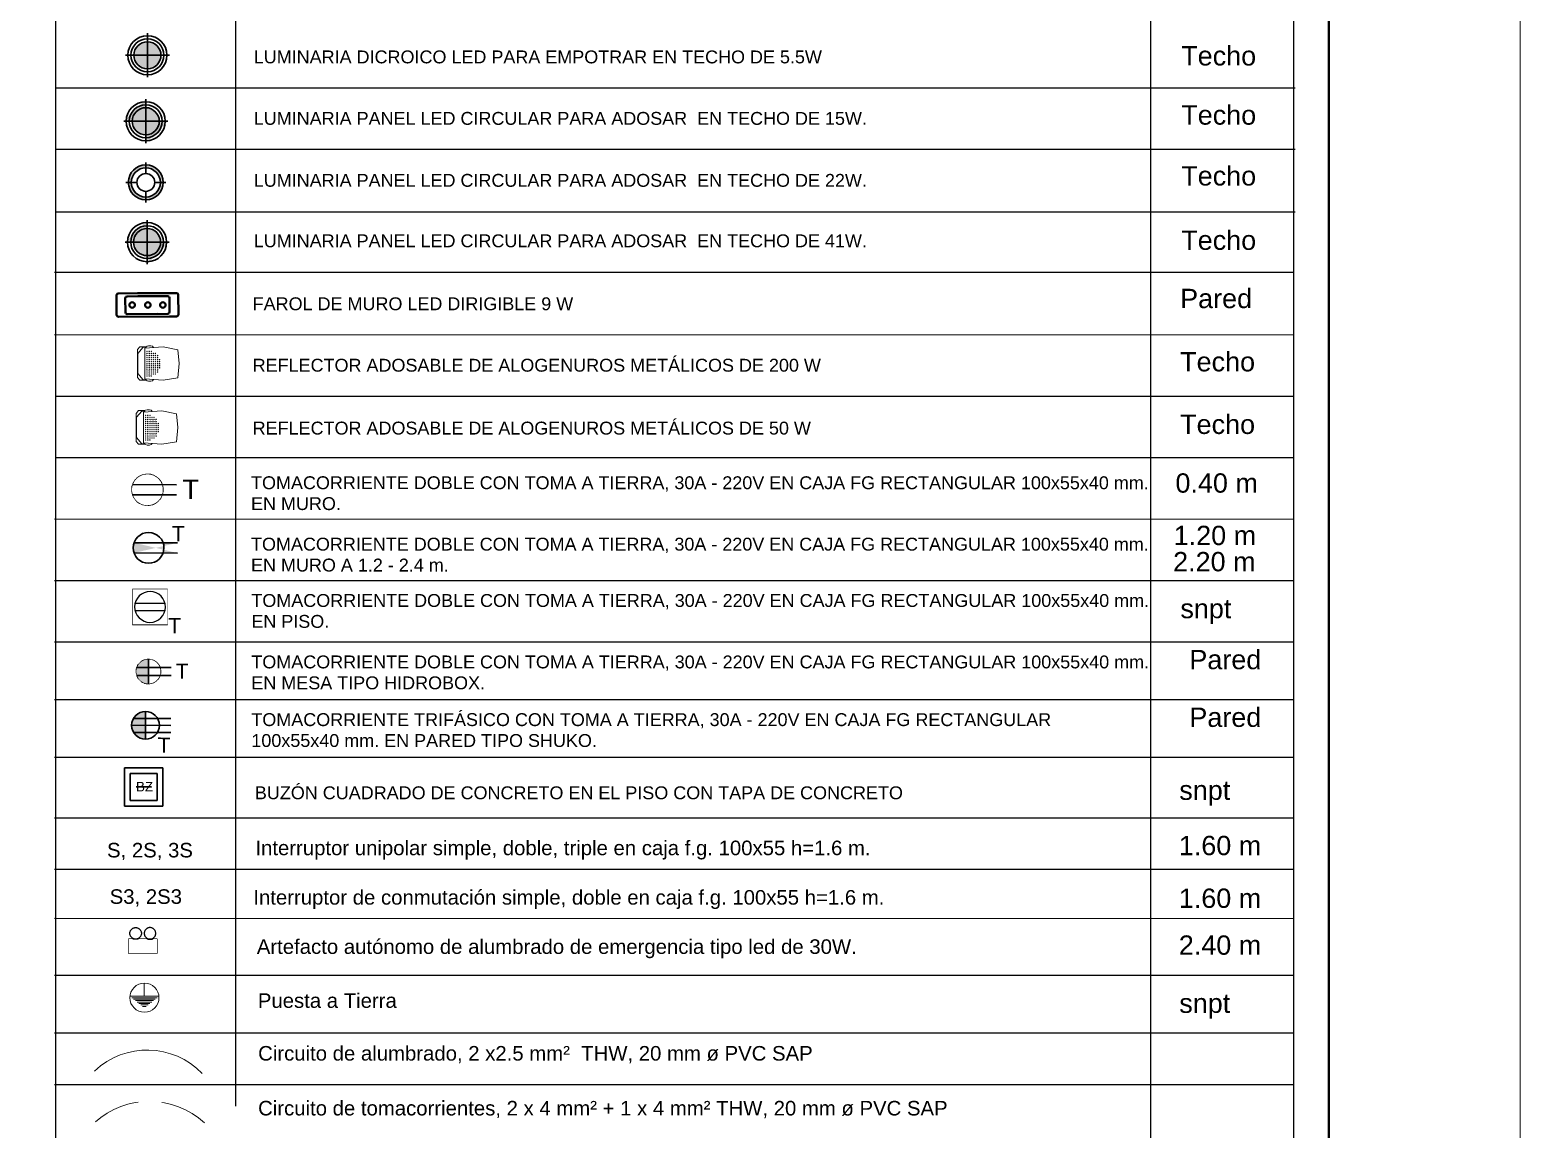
# Model space of a CAD drawing. Header units: metres. Extents: x -17 to 101, y 0 to 79.
# Drawn here: x 92.75 to 100.54, y 6.93 to 12.67 of the extents above; entities that cross this region are included whole.
import ezdxf
from ezdxf.enums import TextEntityAlignment as Align

# ---------------------------------------------------------------- set-up
doc = ezdxf.new("R2010")
doc.units = ezdxf.units.M
doc.set_wipeout_variables(frame=1)
for name, pattern in [('CONTINUA', [0]), ('DASHED2', [0.375, 0.25, -0.125]), ('HIDDEN2', [0.1875, 0.125, -0.0625])]:
    doc.linetypes.add(name, pattern=pattern)
for name, color, linetype, lineweight in [('A-DOOR', 31, 'Continuous', 18), ('ALUMBRADO', 1, 'Continuous', 30), ('Artefactos', 1, 'Continuous', 9), ('circ-alumb', 4, 'Continuous', 35), ('Cotas varias El', 253, 'Continuous', 13), ('Emergencia', 20, 'Continuous', 25), ('IE_ALIMENTADORES', 5, 'Continuous', 30), ('ROTULO', 253, 'Continuous', 0), ('TOMACORRIENTE', 5, 'HIDDEN2', 30)]:
    doc.layers.add(name, color=color, linetype=linetype, lineweight=lineweight)
doc.layers.add('IE-LEYENDA', color=142, linetype='Continuous')
doc.styles.get("Standard").update_dxf_attribs({"font": 'arial.ttf'})
doc.styles.add('style1', font='arial.ttf', dxfattribs={"height": 0.35})

# ---------------------------------------------------------------- blocks, each defined once
blk = doc.blocks.new('Emergencia')
at = {"color": 1, "lineweight": 5}
blk.add_wipeout([(-0.077, -0.439), (-0.07, -0.435), (-0.064, -0.43), (-0.058, -0.425), (-0.052, -0.42), (-0.047, -0.413), (-0.042, -0.407), (-0.038, -0.4), (-0.034, -0.393), (-0.031, -0.386), (-0.029, -0.378), (-0.027, -0.37), (-0.026, -0.363), (-0.025, -0.355), (-0.025, -0.347), (-0.026, -0.339), (-0.027, -0.331), (-0.029, -0.323), (-0.031, -0.316), (-0.034, -0.308), (-0.038, -0.301), (-0.042, -0.294), (-0.047, -0.288), (-0.052, -0.282), (-0.058, -0.276), (-0.064, -0.271), (-0.07, -0.266), (-0.077, -0.262), (-0.084, -0.259), (-0.092, -0.256), (-0.099, -0.253), (-0.107, -0.251), (-0.115, -0.25), (-0.123, -0.249), (-0.131, -0.25), (-0.139, -0.25), (-0.146, -0.251), (-0.154, -0.253), (-0.162, -0.256), (-0.169, -0.259), (-0.176, -0.262), (-0.183, -0.267), (-0.189, -0.271), (-0.195, -0.276), (-0.201, -0.282), (-0.206, -0.288), (-0.211, -0.295), (-0.215, -0.301), (-0.219, -0.309), (-0.222, -0.316), (-0.224, -0.323), (-0.226, -0.331), (-0.227, -0.339), (-0.228, -0.347), (-0.228, -0.355), (-0.227, -0.363), (-0.226, -0.371), (-0.224, -0.379), (-0.222, -0.386), (-0.218, -0.393), (-0.215, -0.401), (-0.211, -0.407), (-0.206, -0.414), (-0.201, -0.42), (-0.195, -0.425), (-0.189, -0.431), (-0.183, -0.435), (-0.176, -0.439), (-0.169, -0.443), (-0.161, -0.446), (-0.154, -0.448), (-0.146, -0.45), (-0.138, -0.452), (-0.13, -0.452), (-0.122, -0.452), (-0.114, -0.452), (-0.107, -0.45), (-0.099, -0.448), (-0.091, -0.446), (-0.084, -0.443)], dxfattribs=at).dxf.layer = 'Emergencia'
at = {"layer": 'Emergencia', "color": 240, "true_color": 0xed1f24}
blk.add_lwpolyline([(-0.25, -0.25), (0.25, -0.25), (0.25, 0), (-0.25, 0)], close=True, dxfattribs=at)
at = {"color": 240, "lineweight": 5, "true_color": 0xed1f24}
blk.add_wipeout([(-0.25, -0.25), (0.25, -0.25), (0.25, 0), (-0.25, 0)], dxfattribs=at).dxf.layer = 'Emergencia'
at = {"layer": 'Emergencia', "color": 1}
blk.add_lwpolyline([(-0.077, -0.439), (-0.07, -0.435), (-0.064, -0.43), (-0.058, -0.425), (-0.052, -0.42), (-0.047, -0.413), (-0.042, -0.407), (-0.038, -0.4), (-0.034, -0.393), (-0.031, -0.386), (-0.029, -0.378), (-0.027, -0.37), (-0.026, -0.363), (-0.025, -0.355), (-0.025, -0.347), (-0.026, -0.339), (-0.027, -0.331), (-0.029, -0.323), (-0.031, -0.316), (-0.034, -0.308), (-0.038, -0.301), (-0.042, -0.294), (-0.047, -0.288), (-0.052, -0.282), (-0.058, -0.276), (-0.064, -0.271), (-0.07, -0.266), (-0.077, -0.262), (-0.084, -0.259), (-0.092, -0.256), (-0.099, -0.253), (-0.107, -0.251), (-0.115, -0.25), (-0.123, -0.249), (-0.131, -0.25), (-0.139, -0.25), (-0.146, -0.251), (-0.154, -0.253), (-0.162, -0.256), (-0.169, -0.259), (-0.176, -0.262), (-0.183, -0.267), (-0.189, -0.271), (-0.195, -0.276), (-0.201, -0.282), (-0.206, -0.288), (-0.211, -0.295), (-0.215, -0.301), (-0.219, -0.309), (-0.222, -0.316), (-0.224, -0.323), (-0.226, -0.331), (-0.227, -0.339), (-0.228, -0.347), (-0.228, -0.355), (-0.227, -0.363), (-0.226, -0.371), (-0.224, -0.379), (-0.222, -0.386), (-0.218, -0.393), (-0.215, -0.401), (-0.211, -0.407), (-0.206, -0.414), (-0.201, -0.42), (-0.195, -0.425), (-0.189, -0.431), (-0.183, -0.435), (-0.176, -0.439), (-0.169, -0.443), (-0.161, -0.446), (-0.154, -0.448), (-0.146, -0.45), (-0.138, -0.452), (-0.13, -0.452), (-0.122, -0.452), (-0.114, -0.452), (-0.107, -0.45), (-0.099, -0.448), (-0.091, -0.446), (-0.084, -0.443)], close=True, dxfattribs=at)
at = {"color": 1, "lineweight": 5}
blk.add_wipeout([(0.077, -0.439), (0.07, -0.435), (0.064, -0.43), (0.058, -0.425), (0.052, -0.42), (0.047, -0.413), (0.042, -0.407), (0.038, -0.4), (0.034, -0.393), (0.031, -0.386), (0.029, -0.378), (0.027, -0.37), (0.026, -0.363), (0.025, -0.355), (0.025, -0.347), (0.026, -0.339), (0.027, -0.331), (0.029, -0.323), (0.031, -0.316), (0.034, -0.308), (0.038, -0.301), (0.042, -0.294), (0.047, -0.288), (0.052, -0.282), (0.058, -0.276), (0.064, -0.271), (0.07, -0.266), (0.077, -0.262), (0.084, -0.259), (0.092, -0.256), (0.099, -0.253), (0.107, -0.251), (0.115, -0.25), (0.123, -0.249), (0.131, -0.25), (0.139, -0.25), (0.146, -0.251), (0.154, -0.253), (0.162, -0.256), (0.169, -0.259), (0.176, -0.262), (0.183, -0.267), (0.189, -0.271), (0.195, -0.276), (0.201, -0.282), (0.206, -0.288), (0.211, -0.295), (0.215, -0.301), (0.219, -0.309), (0.222, -0.316), (0.224, -0.323), (0.226, -0.331), (0.227, -0.339), (0.228, -0.347), (0.228, -0.355), (0.227, -0.363), (0.226, -0.371), (0.224, -0.379), (0.222, -0.386), (0.218, -0.393), (0.215, -0.401), (0.211, -0.407), (0.206, -0.414), (0.201, -0.42), (0.195, -0.425), (0.189, -0.431), (0.183, -0.435), (0.176, -0.439), (0.169, -0.443), (0.161, -0.446), (0.154, -0.448), (0.146, -0.45), (0.138, -0.452), (0.13, -0.452), (0.122, -0.452), (0.114, -0.452), (0.107, -0.45), (0.099, -0.448), (0.091, -0.446), (0.084, -0.443)], dxfattribs=at).dxf.layer = 'Emergencia'
at = {"layer": 'Emergencia', "color": 1}
blk.add_lwpolyline([(0.077, -0.439), (0.07, -0.435), (0.064, -0.43), (0.058, -0.425), (0.052, -0.42), (0.047, -0.413), (0.042, -0.407), (0.038, -0.4), (0.034, -0.393), (0.031, -0.386), (0.029, -0.378), (0.027, -0.37), (0.026, -0.363), (0.025, -0.355), (0.025, -0.347), (0.026, -0.339), (0.027, -0.331), (0.029, -0.323), (0.031, -0.316), (0.034, -0.308), (0.038, -0.301), (0.042, -0.294), (0.047, -0.288), (0.052, -0.282), (0.058, -0.276), (0.064, -0.271), (0.07, -0.266), (0.077, -0.262), (0.084, -0.259), (0.092, -0.256), (0.099, -0.253), (0.107, -0.251), (0.115, -0.25), (0.123, -0.249), (0.131, -0.25), (0.139, -0.25), (0.146, -0.251), (0.154, -0.253), (0.162, -0.256), (0.169, -0.259), (0.176, -0.262), (0.183, -0.267), (0.189, -0.271), (0.195, -0.276), (0.201, -0.282), (0.206, -0.288), (0.211, -0.295), (0.215, -0.301), (0.219, -0.309), (0.222, -0.316), (0.224, -0.323), (0.226, -0.331), (0.227, -0.339), (0.228, -0.347), (0.228, -0.355), (0.227, -0.363), (0.226, -0.371), (0.224, -0.379), (0.222, -0.386), (0.218, -0.393), (0.215, -0.401), (0.211, -0.407), (0.206, -0.414), (0.201, -0.42), (0.195, -0.425), (0.189, -0.431), (0.183, -0.435), (0.176, -0.439), (0.169, -0.443), (0.161, -0.446), (0.154, -0.448), (0.146, -0.45), (0.138, -0.452), (0.13, -0.452), (0.122, -0.452), (0.114, -0.452), (0.107, -0.45), (0.099, -0.448), (0.091, -0.446), (0.084, -0.443)], close=True, dxfattribs=at)
blk = doc.blocks.new('Tomacorriente con puesta a tierra')
at = {"layer": 'TOMACORRIENTE'}
blk.add_lwpolyline([(0.111, 0.038), (0.106, 0.049), (0.101, 0.06), (0.094, 0.07), (0.086, 0.08), (0.077, 0.088), (0.068, 0.096), (0.057, 0.102), (0.046, 0.108), (0.035, 0.112), (0.023, 0.115), (0.011, 0.117), (-0.002, 0.117), (-0.014, 0.116), (-0.026, 0.114), (-0.038, 0.111), (-0.049, 0.106), (-0.06, 0.101), (-0.07, 0.094), (-0.08, 0.086), (-0.088, 0.077), (-0.096, 0.068), (-0.102, 0.057), (-0.108, 0.046), (-0.112, 0.035), (-0.115, 0.023), (-0.117, 0.011), (-0.117, -0.002), (-0.116, -0.014), (-0.114, -0.026), (-0.111, -0.038), (-0.106, -0.049), (-0.101, -0.06), (-0.094, -0.07), (-0.086, -0.08), (-0.077, -0.088), (-0.068, -0.096), (-0.057, -0.102), (-0.046, -0.108), (-0.035, -0.112), (-0.023, -0.115), (-0.011, -0.117), (0.002, -0.117), (0.014, -0.116), (0.026, -0.114), (0.038, -0.111), (0.049, -0.106), (0.06, -0.101), (0.07, -0.094), (0.08, -0.086), (0.088, -0.077), (0.096, -0.068), (0.102, -0.057), (0.108, -0.046), (0.112, -0.035), (0.115, -0.023), (0.117, -0.011), (0.117, 0.002), (0.116, 0.014), (0.114, 0.026)], close=True, dxfattribs=at)
at = {"layer": 'TOMACORRIENTE', "color": 5, "linetype": 'CONTINUA', "style": 'style1', "text_generation_flag": 4}
blk.add_text('T', height=0.147, rotation=180, dxfattribs=at).set_placement((0.391, -0.069))
blk.add_wipeout([(0.111, 0.038), (0.106, 0.049), (0.101, 0.06), (0.094, 0.07), (0.086, 0.08), (0.077, 0.088), (0.068, 0.096), (0.057, 0.102), (0.046, 0.108), (0.035, 0.112), (0.023, 0.115), (0.011, 0.117), (-0.002, 0.117), (-0.014, 0.116), (-0.026, 0.114), (-0.038, 0.111), (-0.049, 0.106), (-0.06, 0.101), (-0.07, 0.094), (-0.08, 0.086), (-0.088, 0.077), (-0.096, 0.068), (-0.102, 0.057), (-0.108, 0.046), (-0.112, 0.035), (-0.115, 0.023), (-0.117, 0.011), (-0.117, -0.002), (-0.116, -0.014), (-0.114, -0.026), (-0.111, -0.038), (-0.106, -0.049), (-0.101, -0.06), (-0.094, -0.07), (-0.086, -0.08), (-0.077, -0.088), (-0.068, -0.096), (-0.057, -0.102), (-0.046, -0.108), (-0.035, -0.112), (-0.023, -0.115), (-0.011, -0.117), (0.002, -0.117), (0.014, -0.116), (0.026, -0.114), (0.038, -0.111), (0.049, -0.106), (0.06, -0.101), (0.07, -0.094), (0.08, -0.086), (0.088, -0.077), (0.096, -0.068), (0.102, -0.057), (0.108, -0.046), (0.112, -0.035), (0.115, -0.023), (0.117, -0.011), (0.117, 0.002), (0.116, 0.014), (0.114, 0.026)]).dxf.layer = 'TOMACORRIENTE'
at = {"layer": 'TOMACORRIENTE', "color": 5, "linetype": 'CONTINUA'}
for p, q in [((-0.111, 0.039), (0.22, 0.039)), ((-0.111, -0.039), (0.22, -0.039))]:
    blk.add_line(p, q, dxfattribs=at)
blk = doc.blocks.new('tomac. 2.2')
at = {"layer": 'TOMACORRIENTE'}
h = blk.add_hatch(color=256, dxfattribs=at)
h.dxf.hatch_style = 1
edge = h.paths.add_edge_path()
edge.add_line((-0.138, 0.049), (0.275, 0.048))
edge.add_line((-0.138, -0.048), (0.275, -0.049))
edge = h.paths.add_edge_path()
edge.add_ellipse((0, 0), major_axis=(0.104, 0.103), ratio=1, start_angle=475.671, end_angle=514.329)
edge.add_line((-0.138, -0.048), (0.138, -0.049))
edge.add_ellipse((0, 0), major_axis=(0.104, 0.103), ratio=1, start_angle=655.671, end_angle=694.329)
edge.add_line((0.138, 0.048), (-0.138, 0.049))
at = {"layer": 'TOMACORRIENTE', "color": 5, "linetype": 'CONTINUA'}
for p, q in [((-0.138, 0.049), (0.275, 0.048)), ((-0.138, -0.048), (0.275, -0.049))]:
    blk.add_line(p, q, dxfattribs=at)
blk.add_ellipse((0, 0), major_axis=(0.104, 0.103), ratio=1, start_param=5.497787, end_param=11.780972, dxfattribs=at)
at = {"layer": 'TOMACORRIENTE'}
blk.add_text('T', height=0.144, dxfattribs=at).set_placement((0.222, 0.063))
blk = doc.blocks.new('TOMACORRIENTE EN PISO')
at = {"layer": 'TOMACORRIENTE', "linetype": 'CONTINUA', "lineweight": 25}
blk.add_lwpolyline([(-0.166, -0.166), (0.166, -0.166), (0.166, 0.166), (-0.166, 0.166)], close=True, dxfattribs=at)
at = {"layer": 'TOMACORRIENTE', "color": 5, "linetype": 'CONTINUA', "style": 'style1', "text_generation_flag": 4}
blk.add_text('T', height=0.147, rotation=179.8829, dxfattribs=at).set_placement((0.296, -0.251))
at = {"linetype": 'CONTINUA', "lineweight": 25}
blk.add_wipeout([(-0.166, -0.166), (0.166, -0.166), (0.166, 0.166), (-0.166, 0.166)], dxfattribs=at).dxf.layer = 'TOMACORRIENTE'
at = {"layer": 'TOMACORRIENTE', "color": 5, "linetype": 'CONTINUA', "lineweight": 25}
for p, q in [((-0.142, 0.036), (0.142, 0.036)), ((-0.143, -0.033), (0.143, -0.033))]:
    blk.add_line(p, q, dxfattribs=at)
blk.add_ellipse((0, 0), major_axis=(0.104, 0.103), ratio=1, start_param=5.497787, end_param=11.780972, dxfattribs=at)
blk = doc.blocks.new('LED')
at = {"layer": 'ALUMBRADO'}
h = blk.add_hatch(color=256, dxfattribs=at)
h.dxf.hatch_style = 1
edge = h.paths.add_edge_path(flags=17)
edge.add_arc((0, 0), 0.135, 0, 360)
edge = h.paths.add_edge_path()
edge.add_arc((0, 0), 0.162, 0, 360)
for points in [[(0, 0.185), (0, 0.082)], [(-0.185, 0), (-0.082, 0)], [(0.082, 0), (0.185, 0)], [(0, -0.082), (0, -0.185)]]:
    blk.add_lwpolyline(points, dxfattribs=at)
at = {"layer": 'ALUMBRADO', "linetype": 'CONTINUA', "ltscale": 0.003}
for radius in [0.162, 0.135, 0.0824]:
    blk.add_circle((0, 0), radius, dxfattribs=at)
blk = doc.blocks.new('LED PASILLO')
at = {"layer": 'ALUMBRADO'}
h = blk.add_hatch(color=202, dxfattribs=at)
h.dxf.hatch_style = 1
edge = h.paths.add_edge_path()
edge.add_line((0, 0.1376), (0, -0.1376))
edge.add_line((-0.1376, 0), (0.1376, 0))
edge = h.paths.add_edge_path()
edge.add_line((0, 0), (0, 0.0845))
edge.add_arc((0, 0), 0.0845, 90, 180)
edge.add_line((-0.0845, 0), (0, 0))
edge = h.paths.add_edge_path()
edge.add_line((0.0845, 0), (0, 0))
edge.add_line((0, 0), (0, -0.0845))
edge.add_arc((0, 0), 0.0845, 270, 360)
at = {"layer": 'ALUMBRADO', "color": 202}
for points in [[(0, 0.1376), (0, -0.1376)], [(-0.1376, 0), (0.1376, 0)]]:
    blk.add_lwpolyline(points, dxfattribs=at)
for radius in [0.1222, 0.1028, 0.0845]:
    blk.add_circle((0, 0), radius, dxfattribs=at)
blk = doc.blocks.new('REFLECTOR NEOS')
at = {"layer": 'Artefactos', "color": 5, "lineweight": 20, "ltscale": 0.1}
for points in [[(-0.247, -0.006), (-0.247, 0.286), (-0.197, 0.345), (-0.061, 0.345), (-0.045, 0.356), (-0.013, 0.366), (0.035, 0.366), (0.068, 0.356), (0.087, 0.34), (0.088, 0.329)], [(-0.065, 0.318), (-0.065, 0.335), (-0.128, 0.335), (-0.238, 0.206), (-0.238, -0.006)], [(-0.094, 0.316), (-0.094, -0.329), (0.294, -0.355), (0.603, -0.293), (0.628, -0.006), (0.603, 0.297), (0.294, 0.343), (-0.094, 0.316)], [(-0.247, -0.006), (-0.247, -0.299), (-0.197, -0.358), (-0.061, -0.357), (-0.045, -0.368), (-0.013, -0.379), (0.035, -0.379), (0.068, -0.368), (0.087, -0.352), (0.088, -0.341)], [(-0.065, -0.331), (-0.065, -0.348), (-0.128, -0.348), (-0.238, -0.219), (-0.238, -0.006)]]:
    blk.add_lwpolyline(points, dxfattribs=at)
for centre in [(-0.045, 0.258), (-0.045, 0.214), (-0.045, 0.172), (-0.045, 0.128), (-0.045, 0.085), (-0.045, 0.043), (-0.045, 0), (0, 0.258), (0, 0.214), (0, 0.172), (0, 0.128), (0, 0.085), (0, 0.043), (0, 0), (0.001, 0.258), (0.043, 0.258), (0.044, 0.258), (0.044, 0.214), (0.044, 0.172), (0.044, 0.128), (0.044, 0.085), (0.044, 0.043), (0.044, 0), (0.088, 0.214), (0.088, 0.172), (0.088, 0.128), (0.088, 0.085), (0.088, 0.043), (0.088, 0), (0.131, 0.214), (0.131, 0.172), (0.131, 0.128), (0.131, 0.085), (0.131, 0.043), (0.131, 0), (0.175, 0.172), (0.175, 0.128), (0.175, 0.085), (0.175, 0.043), (0.175, 0), (0.218, 0.085), (0.218, 0.043), (0.218, 0), (-0.045, -0.044), (-0.045, -0.088), (-0.045, -0.13), (-0.045, -0.173), (-0.045, -0.216), (-0.045, -0.259), (0, -0.044), (0, -0.088), (0, -0.13), (0, -0.173), (0, -0.216), (0, -0.259), (0.044, -0.044), (0.044, -0.088), (0.044, -0.13), (0.044, -0.173), (0.044, -0.216), (0.044, -0.259), (0.088, -0.044), (0.088, -0.088), (0.088, -0.13), (0.088, -0.173), (0.088, -0.216), (0.131, -0.044), (0.131, -0.088), (0.131, -0.13), (0.131, -0.173), (0.131, -0.216), (0.175, -0.044), (0.175, -0.088), (0.175, -0.13), (0.175, -0.173), (0.218, -0.044), (0.218, -0.088)]:
    blk.add_circle(centre, 0.00486, dxfattribs=at)
blk = doc.blocks.new('llum')
at = {"layer": 'Artefactos', "lineweight": 9, "xscale": 0.75, "yscale": 0.75, "zscale": 0.75, "rotation": 270}
blk.add_blockref('REFLECTOR NEOS', (0.003, 0.001), dxfattribs=at)
blk = doc.blocks.new('IDROBOX')
at = {"layer": 'TOMACORRIENTE'}
blk.add_lwpolyline([(0.139, 0.047), (0.133, 0.061), (0.126, 0.075), (0.118, 0.088), (0.108, 0.099), (0.097, 0.11), (0.085, 0.12), (0.072, 0.128), (0.058, 0.135), (0.044, 0.14), (0.029, 0.144), (0.014, 0.146), (-0.002, 0.147), (-0.017, 0.146), (-0.032, 0.143), (-0.047, 0.139), (-0.061, 0.133), (-0.075, 0.126), (-0.088, 0.118), (-0.099, 0.108), (-0.11, 0.097), (-0.12, 0.085), (-0.128, 0.072), (-0.135, 0.058), (-0.14, 0.044), (-0.144, 0.029), (-0.146, 0.014), (-0.147, -0.002), (-0.146, -0.017), (-0.143, -0.032), (-0.139, -0.047), (-0.133, -0.061), (-0.126, -0.075), (-0.118, -0.088), (-0.108, -0.099), (-0.097, -0.11), (-0.085, -0.12), (-0.072, -0.128), (-0.058, -0.135), (-0.044, -0.14), (-0.029, -0.144), (-0.014, -0.146), (0.002, -0.147), (0.017, -0.146), (0.032, -0.143), (0.047, -0.139), (0.061, -0.133), (0.075, -0.126), (0.088, -0.118), (0.099, -0.108), (0.11, -0.097), (0.12, -0.085), (0.128, -0.072), (0.135, -0.058), (0.14, -0.044), (0.144, -0.029), (0.146, -0.014), (0.147, 0.002), (0.146, 0.017), (0.143, 0.032)], close=True, dxfattribs=at)
at = {"layer": 'TOMACORRIENTE', "color": 5, "linetype": 'CONTINUA', "style": 'style1', "text_generation_flag": 4}
blk.add_text('T', height=0.183, rotation=179.8829, dxfattribs=at).set_placement((0.488, -0.087))
blk.add_wipeout([(0.139, 0.047), (0.133, 0.061), (0.126, 0.075), (0.118, 0.088), (0.108, 0.099), (0.097, 0.11), (0.085, 0.12), (0.072, 0.128), (0.058, 0.135), (0.044, 0.14), (0.029, 0.144), (0.014, 0.146), (-0.002, 0.147), (-0.017, 0.146), (-0.032, 0.143), (-0.047, 0.139), (-0.061, 0.133), (-0.075, 0.126), (-0.088, 0.118), (-0.099, 0.108), (-0.11, 0.097), (-0.12, 0.085), (-0.128, 0.072), (-0.135, 0.058), (-0.14, 0.044), (-0.144, 0.029), (-0.146, 0.014), (-0.147, -0.002), (-0.146, -0.017), (-0.143, -0.032), (-0.139, -0.047), (-0.133, -0.061), (-0.126, -0.075), (-0.118, -0.088), (-0.108, -0.099), (-0.097, -0.11), (-0.085, -0.12), (-0.072, -0.128), (-0.058, -0.135), (-0.044, -0.14), (-0.029, -0.144), (-0.014, -0.146), (0.002, -0.147), (0.017, -0.146), (0.032, -0.143), (0.047, -0.139), (0.061, -0.133), (0.075, -0.126), (0.088, -0.118), (0.099, -0.108), (0.11, -0.097), (0.12, -0.085), (0.128, -0.072), (0.135, -0.058), (0.14, -0.044), (0.144, -0.029), (0.146, -0.014), (0.147, 0.002), (0.146, 0.017), (0.143, 0.032)]).dxf.layer = 'TOMACORRIENTE'
at = {"layer": 'TOMACORRIENTE'}
h = blk.add_hatch(color=256, dxfattribs=at)
h.dxf.hatch_style = 1
edge = h.paths.add_edge_path()
edge.add_line((0, 0.147), (0, -0.147))
h.paths.add_polyline_path([(0, 0.147), (-0.002, 0.147), (-0.017, 0.146), (-0.032, 0.143), (-0.047, 0.139), (-0.061, 0.133), (-0.075, 0.126), (-0.088, 0.118), (-0.099, 0.108), (-0.11, 0.097), (-0.12, 0.085), (-0.128, 0.072), (-0.135, 0.058), (-0.14, 0.044), (-0.144, 0.029), (-0.146, 0.014), (-0.147, -0.002), (-0.146, -0.017), (-0.143, -0.032), (-0.139, -0.047), (-0.133, -0.061), (-0.126, -0.075), (-0.118, -0.088), (-0.108, -0.099), (-0.097, -0.11), (-0.085, -0.12), (-0.072, -0.128), (-0.058, -0.135), (-0.044, -0.14), (-0.029, -0.144), (-0.014, -0.146), (0, -0.147)])
at = {"layer": 'TOMACORRIENTE', "color": 5, "linetype": 'CONTINUA'}
for p, q in [((-0.138, 0.049), (0.275, 0.048)), ((-0.138, -0.048), (0.275, -0.049))]:
    blk.add_line(p, q, dxfattribs=at)
blk.add_lwpolyline([(0, 0.147), (0, -0.147)], dxfattribs=at)
blk = doc.blocks.new('TOMACOR TRIFASICO')
at = {"layer": 'TOMACORRIENTE', "linetype": 'CONTINUA'}
h = blk.add_hatch(color=256, dxfattribs=at)
h.dxf.hatch_style = 1
edge = h.paths.add_edge_path()
edge.add_line((0, 0.169), (0, -0.169))
h.paths.add_polyline_path([(0, 0.169, 0.414214), (-0.169, 0, 0.414214), (0, -0.169)])
at = {"layer": 'TOMACORRIENTE', "color": 5, "linetype": 'CONTINUA'}
for p, q in [((-0.169, 0), (0.31, -0.001)), ((-0.148, 0.083), (0.31, 0.082)), ((-0.145, -0.087), (0.31, -0.088))]:
    blk.add_line(p, q, dxfattribs=at)
at = {"layer": 'TOMACORRIENTE', "linetype": 'CONTINUA'}
blk.add_lwpolyline([(0, 0.169), (0, -0.169)], dxfattribs=at)
blk.add_circle((0, 0), 0.169, dxfattribs=at)
at = {"layer": 'TOMACORRIENTE', "color": 5, "linetype": 'CONTINUA', "style": 'style1', "text_generation_flag": 4}
blk.add_text('T', height=0.183, rotation=179.8829, dxfattribs=at).set_placement((0.304, -0.332))
blk = doc.blocks.new('buzon')
at = {"layer": 'IE_ALIMENTADORES', "color": 32, "true_color": 0xcd6928}
for points in [[(-0.5, 0.5), (0.5, 0.5), (0.5, -0.5), (-0.5, -0.5)], [(-0.35, 0.35), (0.35, 0.35), (0.35, -0.35), (-0.35, -0.35)], [(-0.2, 0), (0.2, 0), (0.2, 0), (-0.2, 0)]]:
    blk.add_lwpolyline(points, close=True, dxfattribs=at)
at = {"layer": 'IE_ALIMENTADORES', "insert": (-0.2, 0.134), "char_height": 0.25, "attachment_point": 1}
blk.add_mtext_dynamic_manual_height_columns('BZ', width=1.91773, gutter_width=12.5, heights=[0], dxfattribs=at)
blk = doc.blocks.new('41')
at = {"layer": 'Artefactos', "color": 6, "lineweight": 20, "ltscale": 0.1}
for points in [[(125.8321, 244.0005), (125.8321, 244.0733), (125.8446, 244.088), (125.8785, 244.088), (125.8824, 244.0906), (125.8904, 244.0932), (125.9023, 244.0932), (125.9107, 244.0906), (125.9154, 244.0866), (125.9156, 244.0839)], [(125.8774, 244.0813), (125.8774, 244.0856), (125.8619, 244.0856), (125.8343, 244.0534), (125.8343, 244.0005)], [(125.8702, 243.9201), (125.8702, 244.0808), (125.9668, 244.0875), (126.0439, 244.072), (126.0501, 244.0005), (126.0439, 243.925), (125.9668, 243.9135), (125.8702, 243.9201)], [(125.8321, 244.0005), (125.8321, 243.9276), (125.8446, 243.9129), (125.8785, 243.913), (125.8824, 243.9103), (125.8904, 243.9077), (125.9023, 243.9077), (125.9107, 243.9104), (125.9154, 243.9143), (125.9156, 243.917)], [(125.8774, 243.9196), (125.8774, 243.9154), (125.8619, 243.9154), (125.8343, 243.9476), (125.8343, 244.0005)]]:
    blk.add_lwpolyline(points, dxfattribs=at)
for centre in [(125.8825, 244.0636), (125.8825, 244.0527), (125.8825, 244.042), (125.8825, 244.0313), (125.8825, 244.0208), (125.8825, 244.0099), (125.8937, 244.0636), (125.8937, 244.0527), (125.8937, 244.042), (125.8937, 244.0313), (125.8937, 244.0208), (125.8937, 244.0099), (125.9046, 244.0636), (125.9046, 244.0527), (125.9046, 244.042), (125.9046, 244.0313), (125.9046, 244.0208), (125.9046, 244.0099), (125.9155, 244.0527), (125.9155, 244.042), (125.9155, 244.0313), (125.9155, 244.0208), (125.9155, 244.0099), (125.9263, 244.0527), (125.9263, 244.042), (125.9263, 244.0313), (125.9263, 244.0208), (125.9263, 244.0099), (125.9372, 244.042), (125.9372, 244.0313), (125.9372, 244.0208), (125.9372, 244.0099), (125.9481, 244.0208), (125.9481, 244.0099), (125.8825, 243.9989), (125.8825, 243.9882), (125.8825, 243.9777), (125.8825, 243.967), (125.8825, 243.9561), (125.8825, 243.9455), (125.8825, 243.9348), (125.8937, 243.9989), (125.8937, 243.9882), (125.8937, 243.9777), (125.8937, 243.967), (125.8937, 243.9561), (125.8937, 243.9455), (125.8937, 243.9348), (125.8938, 243.9346), (125.9044, 243.9346), (125.9046, 243.9989), (125.9046, 243.9882), (125.9046, 243.9777), (125.9046, 243.967), (125.9046, 243.9561), (125.9046, 243.9455), (125.9046, 243.9348), (125.9155, 243.9989), (125.9155, 243.9882), (125.9155, 243.9777), (125.9155, 243.967), (125.9155, 243.9561), (125.9155, 243.9455), (125.9263, 243.9989), (125.9263, 243.9882), (125.9263, 243.9777), (125.9263, 243.967), (125.9263, 243.9561), (125.9263, 243.9455), (125.9372, 243.9989), (125.9372, 243.9882), (125.9372, 243.9777), (125.9372, 243.967), (125.9372, 243.9561), (125.9481, 243.9989), (125.9481, 243.9882), (125.9481, 243.9777)]:
    blk.add_circle(centre, 0.00121, dxfattribs=at)
blk = doc.blocks.new('411')
at = {"layer": 'ALUMBRADO'}
h = blk.add_hatch(color=1, dxfattribs=at)
h.dxf.hatch_style = 1
edge = h.paths.add_edge_path()
edge.add_line((114.3034, 245.2665), (114.0733, 245.2665))
edge.add_line((114.1884, 245.3816), (114.1884, 245.1514))
edge = h.paths.add_edge_path()
edge.add_line((114.1884, 245.2665), (114.2591, 245.2665))
edge.add_arc((114.1884, 245.2665), 0.0707, 0, 90)
edge.add_line((114.1884, 245.3372), (114.1884, 245.2665))
edge = h.paths.add_edge_path()
edge.add_line((114.1884, 245.1958), (114.1884, 245.2665))
edge.add_line((114.1884, 245.2665), (114.1176, 245.2665))
edge.add_arc((114.1884, 245.2665), 0.0707, 180, 270)
at = {"layer": 'ALUMBRADO', "color": 5}
for points in [[(114.1884, 245.3816), (114.1884, 245.1514)], [(114.3034, 245.2665), (114.0733, 245.2665)]]:
    blk.add_lwpolyline(points, dxfattribs=at)
for radius in [0.1022, 0.086, 0.0707]:
    blk.add_circle((114.1884, 245.2665), radius, dxfattribs=at)
blk = doc.blocks.new('d')
at = {"layer": 'ALUMBRADO'}
h = blk.add_hatch(color=1, dxfattribs=at)
h.dxf.hatch_style = 1
edge = h.paths.add_edge_path()
edge.add_arc((114.505, 245.3305), 0.0707, 0, 360)
at = {"layer": 'ALUMBRADO', "color": 5}
for points in [[(114.505, 245.4456), (114.505, 245.2154)], [(114.39, 245.3305), (114.6201, 245.3305)]]:
    blk.add_lwpolyline(points, dxfattribs=at)
for radius in [0.1022, 0.086, 0.0707]:
    blk.add_circle((114.505, 245.3305), radius, dxfattribs=at)
blk = doc.blocks.new('dir')
at = {"layer": 'A-DOOR', "color": 2, "lineweight": 40}
for centre in [(114.3737, 247.0265), (114.4555, 247.0265), (114.5341, 247.0265)]:
    blk.add_circle(centre, 0.0144, dxfattribs=at)
at = {"layer": 'ALUMBRADO', "color": 5, "lineweight": 40}
for p, q in [((114.2922, 246.9746), (114.2916, 247.078)), ((114.3009, 247.0874), (114.4013, 247.088)), ((114.3378, 247.0621), (114.3383, 246.9886)), ((114.3378, 247.0621), (114.3383, 246.9886)), ((114.5598, 247.0728), (114.3472, 247.0716)), ((114.403, 247.0719), (114.3472, 247.0716)), ((114.4013, 247.088), (114.6056, 247.0892)), ((114.5598, 247.0728), (114.403, 247.0719)), ((114.5696, 246.99), (114.5692, 247.0634)), ((114.5696, 246.99), (114.5692, 247.0634)), ((114.615, 247.0798), (114.6156, 246.9764)), ((114.3477, 246.9793), (114.5603, 246.9805)), ((114.3477, 246.9793), (114.5045, 246.9802)), ((114.5696, 246.9668), (114.3016, 246.9652)), ((114.6063, 246.967), (114.5696, 246.9668))]:
    blk.add_line(p, q, dxfattribs=at)
for centre, start, end in [((114.301, 247.078), 90.32796, 180.32796), ((114.3472, 247.0622), 90.32796, 180.32796), ((114.3472, 247.0622), 90.32796, 180.32796), ((114.5598, 247.0634), 0.32796, 90.32796), ((114.5598, 247.0634), 0.32796, 90.32796), ((114.6056, 247.0798), 0.32796, 90.32796), ((114.3015, 246.9746), 180.32796, 270.32796), ((114.3476, 246.9887), 180.32796, 270.32796), ((114.3476, 246.9887), 180.32796, 270.32796), ((114.5602, 246.9899), 270.32796, 0.32796), ((114.5602, 246.9899), 270.32796, 0.32796), ((114.6062, 246.9764), 270.32796, 0.32796)]:
    blk.add_arc(centre, 0.00937, start, end, dxfattribs=at)
blk = doc.blocks.new('y')
at = {"layer": 'IE-LEYENDA', "linetype": 'Continuous'}
for p, q in [((115.4482, 249.1975), (115.4483, 238.5554)), ((121.9236, 238.4985), (121.9239, 249.1973)), ((121.1749, 238.5552), (121.1752, 248.8155)), ((116.3888, 247.1967), (116.3886, 239.5189)), ((115.4483, 244.8426), (121.9297, 244.8424)), ((115.4483, 244.5214), (121.9298, 244.5213)), ((115.4483, 244.1946), (121.9298, 244.1944)), ((115.4483, 244.1946), (121.9297, 244.1944)), ((115.4427, 243.8791), (121.9237, 243.8789)), ((115.4427, 243.5523), (121.9237, 243.5521)), ((115.4483, 243.2311), (121.9239, 243.2309)), ((115.4483, 242.9099), (121.9239, 242.9097)), ((115.4427, 242.5887), (121.9237, 242.5886)), ((115.4427, 242.2676), (121.9237, 242.2674)), ((115.4427, 241.9464), (121.9237, 241.9462)), ((115.4427, 241.6448), (121.9237, 241.6446)), ((115.4427, 241.3433), (121.9237, 241.3431)), ((115.4427, 241.0261), (121.9237, 241.0259)), ((115.4425, 240.7576), (121.9236, 240.7574)), ((115.4425, 240.5013), (121.9236, 240.5011)), ((115.4427, 240.2035), (121.9236, 240.2033)), ((115.4427, 239.9024), (121.9236, 239.9022)), ((115.4427, 239.6333), (121.9236, 239.6331))]:
    blk.add_line(p, q, dxfattribs=at)
at = {"layer": 'ROTULO', "color": 7, "linetype": 'Continuous', "ltscale": 30}
blk.add_line((115.912, 240.1627), (115.9117, 240.0964), dxfattribs=at)
at = {"layer": 'ROTULO', "color": 7, "linetype": 'Continuous'}
for p, q in [((115.8369, 240.094), (115.9887, 240.094)), ((115.8464, 240.0864), (115.9792, 240.0864)), ((115.8559, 240.0787), (115.9697, 240.0787)), ((115.8654, 240.0711), (115.9602, 240.0711)), ((115.8749, 240.0635), (115.9507, 240.0635)), ((115.8844, 240.0559), (115.9413, 240.0559)), ((115.8938, 240.0483), (115.9318, 240.0483)), ((115.9033, 240.0407), (115.9223, 240.0407))]:
    blk.add_line(p, q, dxfattribs=at)
at = {"layer": 'ROTULO', "color": 1}
blk.add_circle((115.9128, 240.0865), 0.0762, dxfattribs=at)
blk.add_arc((115.9271, 239.4145), 0.3982, 43.67323, 133.58082, dxfattribs=at)
at = {"layer": 'ROTULO', "color": 5, "linetype": 'DASHED2'}
blk.add_arc((115.9388, 239.1194), 0.4254, 47.41368, 132.16389, dxfattribs=at)
at = {"layer": 'A-DOOR', "color": 2, "lineweight": 80}
for name, p in [('d', (1.4236, -0.3178)), ('411', (1.7385, -1.2306)), ('dir', (1.4751, -3.3193)), ('41', (-9.9631, -0.9331))]:
    blk.add_blockref(name, p, dxfattribs=at)
at = {"layer": 'ALUMBRADO', "xscale": 0.5646712500000001, "yscale": 0.5646712500000001, "zscale": 0.5646712500000001}
blk.add_blockref('LED', (115.9201, 244.3479), dxfattribs=at)
at = {"layer": 'circ-alumb', "xscale": -0.3321077760022459, "yscale": 0.3321077760051703, "zscale": 0.332107776, "rotation": 90.00537949378331}
blk.add_blockref('llum', (115.938, 243.401), dxfattribs=at)
at = {"layer": 'IE_ALIMENTADORES', "xscale": 0.2, "yscale": 0.2, "zscale": 0.2}
blk.add_blockref('buzon', (115.9089, 241.1879), dxfattribs=at)
at = {"layer": 'ROTULO'}
for name, p, xscale, yscale, zscale, rotation in [('Tomacorriente con puesta a tierra', (115.9285, 242.7413), 0.6877406249999999, 0.6877406249999999, 0.6877406249999999, 359.8828537432621), ('Emergencia', (115.9043, 240.3185), 0.2971039500000003, 0.2971039500000003, 0.2971039500000003, 179.9518922148181)]:
    blk.add_blockref(name, p, dxfattribs=dict(at, xscale=xscale, yscale=yscale, zscale=zscale, rotation=rotation))
at = {"layer": 'ROTULO', "xscale": 0.5501925000000001, "yscale": 0.5501925000000001, "zscale": 0.5501925000000001}
for name, p in [('tomac. 2.2', (115.9345, 242.4377)), ('TOMACORRIENTE EN PISO', (115.9423, 242.129))]:
    blk.add_blockref(name, p, dxfattribs=at)
at = {"layer": 'TOMACORRIENTE', "xscale": 0.8365500000000002, "yscale": 0.8365500000000002, "zscale": 0.8365500000000002, "rotation": 270}
blk.add_blockref('LED PASILLO', (115.9198, 244.6678), dxfattribs=at)
at = {"layer": 'TOMACORRIENTE', "xscale": 0.429, "yscale": 0.429, "zscale": 0.429}
blk.add_blockref('IDROBOX', (115.9338, 241.7913), dxfattribs=at)
at = {"layer": 'TOMACORRIENTE', "linetype": 'CONTINUA', "xscale": 0.429, "yscale": 0.429, "zscale": 0.429}
blk.add_blockref('TOMACOR TRIFASICO', (115.9185, 241.5103), dxfattribs=at)
at = {"layer": 'IE-LEYENDA', "style": 'style1'}
for s, height, p in [('LUMINARIA DICROICO LED PARA EMPOTRAR EN TECHO DE 5.5W', 0.067275, (116.4844, 244.9704)), ('Techo', 0.10091, (121.3343, 244.9593)), ('LUMINARIA PANEL LED CIRCULAR PARA ADOSAR  EN TECHO DE 15W.', 0.067275, (116.4845, 244.6491)), ('Techo', 0.10091, (121.3344, 244.6499)), ('Techo', 0.10091, (121.3344, 244.3317)), ('LUMINARIA PANEL LED CIRCULAR PARA ADOSAR  EN TECHO DE 22W.', 0.067275, (116.4845, 244.3252)), ('Techo', 0.10091, (121.3344, 243.9954)), ('LUMINARIA PANEL LED CIRCULAR PARA ADOSAR  EN TECHO DE 41W.', 0.067275, (116.4845, 244.0092)), ('Pared', 0.10091, (121.3286, 243.6909)), ('FAROL DE MURO LED DIRIGIBLE 9 W', 0.067275, (116.4788, 243.68)), ('Techo', 0.10091, (121.3286, 243.3603)), ('REFLECTOR ADOSABLE DE ALOGENUROS METÁLICOS DE 200 W', 0.067275, (116.4788, 243.3588)), ('REFLECTOR ADOSABLE DE ALOGENUROS METÁLICOS DE 50 W', 0.067275, (116.4788, 243.0302)), ('Techo', 0.10091, (121.3286, 243.0331)), ('TOMACORRIENTE DOBLE CON TOMA A TIERRA, 30A - 220V EN CAJA FG RECTANGULAR 100x55x40 mm.', 0.067275, (116.4702, 242.7446, 0)), ('0.40 m', 0.10091, (121.3041, 242.7263)), ('EN MURO.', 0.06728, (116.4702, 242.6354, 0)), ('1.20 m', 0.10091, (121.2949, 242.4523)), ('TOMACORRIENTE DOBLE CON TOMA A TIERRA, 30A - 220V EN CAJA FG RECTANGULAR 100x55x40 mm.', 0.067275, (116.4702, 242.4235, 0)), ('EN MURO A 1.2 - 2.4 m.', 0.067275, (116.4702, 242.3142, 0)), ('2.20 m', 0.10091, (121.292, 242.3153)), ('TOMACORRIENTE DOBLE CON TOMA A TIERRA, 30A - 220V EN CAJA FG RECTANGULAR 100x55x40 mm.', 0.067275, (116.472, 242.1291, 0)), ('snpt', 0.10091, (121.33, 242.07)), ('EN PISO.', 0.06728, (116.472, 242.0198, 0)), ('Pared', 0.10091, (121.3768, 241.8034)), ('TOMACORRIENTE DOBLE CON TOMA A TIERRA, 30A - 220V EN CAJA FG RECTANGULAR 100x55x40 mm.', 0.067275, (116.4719, 241.8079, 0)), ('EN MESA TIPO HIDROBOX.', 0.067275, (116.4719, 241.6986, 0)), ('Pared', 0.10091, (121.3768, 241.5019)), ('TOMACORRIENTE TRIFÁSICO CON TOMA A TIERRA, 30A - 220V EN CAJA FG RECTANGULAR ', 0.067275, (116.4719, 241.5063, 0)), ('100x55x40 mm. EN PARED TIPO SHUKO.', 0.067275, (116.4719, 241.397, 0)), ('BUZÓN CUADRADO DE CONCRETO EN EL PISO CON TAPA DE CONCRETO', 0.067275, (116.4904, 241.1239)), ('snpt', 0.10091, (121.3243, 241.1205)), ('Interruptor unipolar simple, doble, triple en caja f.g. 100x55 h=1.6 m.', 0.076085, (116.4931, 240.8314)), ('1.60 m', 0.10091, (121.3217, 240.8314)), ('1.60 m', 0.10091, (121.3217, 240.5559)), ('Interruptor de conmutación simple, doble en caja f.g. 100x55 h=1.6 m.', 0.076085, (116.4823, 240.5729)), ('Artefacto autónomo de alumbrado de emergencia tipo led de 30W.', 0.076085, (116.5006, 240.3154)), ('2.40 m', 0.10091, (121.3217, 240.311)), ('snpt', 0.10091, (121.3242, 240.007)), ('Circuito de alumbrado, 2 x2.5 mm²  THW, 20 mm ø PVC SAP', 0.076085, (116.5074, 239.7577)), ('Circuito de tomacorrientes, 2 x 4 mm² + 1 x 4 mm² THW, 20 mm ø PVC SAP', 0.076085, (116.5073, 239.4709))]:
    blk.add_text(s, height=height, rotation=359.99834, dxfattribs=at).set_placement(p)
blk.add_text('Puesta a Tierra', height=0.076085, rotation=359.99834, dxfattribs=at).set_placement((116.8692, 240.0333), align=Align.CENTER)
at = {"layer": 'ROTULO', "style": 'style1'}
for s, p in [('S, 2S, 3S', (115.7173, 240.8196)), ('S3, 2S3', (115.7311, 240.5769))]:
    blk.add_text(s, height=0.07609, rotation=359.99834, dxfattribs=at).set_placement(p)
blk = doc.blocks.new('ly')
at = {"layer": 'A-DOOR', "color": 2, "lineweight": 80}
blk.add_blockref('y', (0, 0), dxfattribs=at)

msp = doc.modelspace()

# ---------------------------------------------------------------- linework, layer by layer
at = {"layer": 'Cotas varias El'}
msp.add_lwpolyline([(50.439, 35.5), (100.539, 35.5), (100.539, 0), (50.439, 0), (50.439, 35.5)], dxfattribs=at)
at = {"layer": 'Cotas varias El', "lineweight": 40}
msp.add_lwpolyline([(51.439, 34.5), (99.539, 34.5), (99.539, 1), (51.439, 1)], close=True, dxfattribs=at)

# ---------------------------------------------------------------- next in the draw order: block references
at = {"layer": 'A-DOOR', "color": 2, "lineweight": 80}
msp.add_blockref('ly', (-22.5677, -232.4718), dxfattribs=at)

doc.saveas('drawing.dxf')
